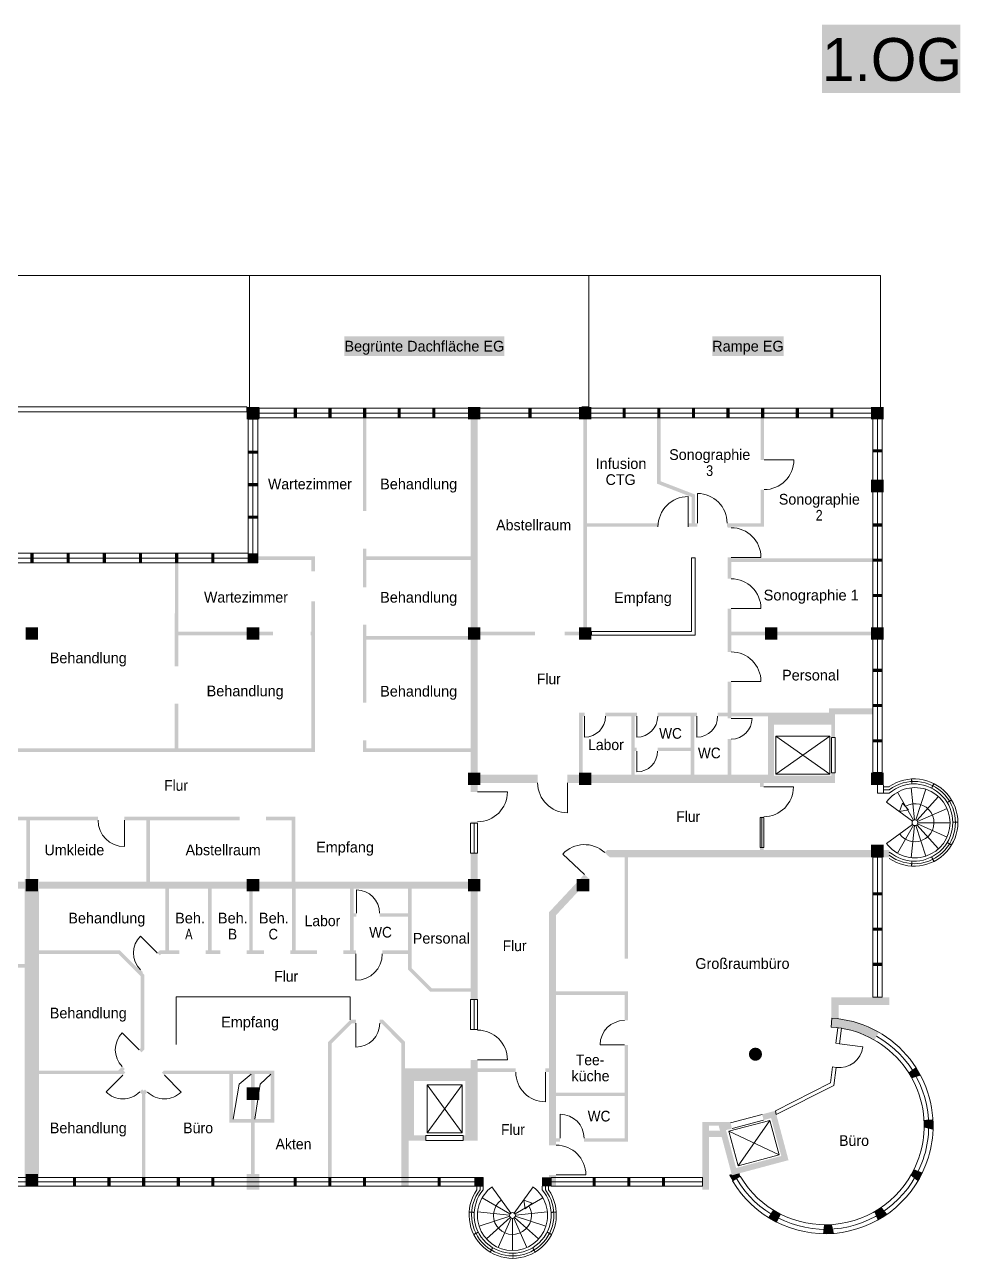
# Model space of a CAD drawing. Header units: inches. Extents: x -2026 to 65593, y -33133 to 8344.
# Drawn here: x 34112 to 65593, y -33133 to 8344 of the extents above; entities that cross this region are included whole.
import ezdxf

# ---------------------------------------------------------------- set-up
doc = ezdxf.new("R2010")
doc.units = ezdxf.units.IN
doc.header["$LTSCALE"] = 180
doc.header["$MEASUREMENT"] = 0
doc.header["$PDMODE"] = 34
doc.header["$PDSIZE"] = 5
doc.linetypes.add('Standardmuster', pattern=[0])
doc.linetypes.add('Volllinie', pattern=[0])
doc.layers.add('Grundebene', color=7, linetype='Continuous')
doc.styles.add('ARIAL', font='arial.ttf', dxfattribs={"height": 0.2})

# ---------------------------------------------------------------- blocks, each defined once
blk = doc.blocks.new('door-30B')
at = {"layer": 'Grundebene', "color": 18, "linetype": 'Standardmuster', "lineweight": 13, "true_color": 0x000000}
blk.add_line((49353, -26460), (50353, -26460), dxfattribs=at)
blk.add_arc((49353, -26460), 1000, 0, 90, dxfattribs=at)
blk = doc.blocks.new('win-313')
at = {"layer": 'Grundebene', "color": 18, "linetype": 'Standardmuster', "lineweight": 13, "true_color": 0x000000}
for p, q in [((49353, -24435), (49113, -24435)), ((49113, -25445), (49113, -24435)), ((49233, -25445), (49233, -24435)), ((49353, -25445), (49353, -24435)), ((49113, -25445), (49353, -25445))]:
    blk.add_line(p, q, dxfattribs=at)
blk = doc.blocks.new('door-31E')
at = {"layer": 'Grundebene', "color": 18, "linetype": 'Standardmuster', "lineweight": 13, "true_color": 0x000000}
blk.add_line((51634, -26871), (51634, -27871), dxfattribs=at)
blk.add_arc((51634, -26871), 1000, 180, 270, dxfattribs=at)
blk = doc.blocks.new('door-326')
at = {"layer": 'Grundebene', "color": 18, "linetype": 'Standardmuster', "lineweight": 13, "true_color": 0x000000}
blk.add_line((51993, -30329), (52993, -30329), dxfattribs=at)
blk.add_arc((51993, -30329), 1000, 0, 90, dxfattribs=at)
blk = doc.blocks.new('door-32E')
at = {"layer": 'Grundebene', "color": 18, "linetype": 'Standardmuster', "lineweight": 13, "true_color": 0x000000}
blk.add_line((52129, -29096), (52129, -28291), dxfattribs=at)
blk.add_arc((52129, -29096), 805, 0, 90, dxfattribs=at)
blk = doc.blocks.new('door-336')
at = {"layer": 'Grundebene', "color": 18, "linetype": 'Standardmuster', "lineweight": 13, "true_color": 0x000000}
blk.add_line((54295, -25957), (53475, -25957), dxfattribs=at)
blk.add_arc((54295, -25957), 821, 90, 180, dxfattribs=at)
blk = doc.blocks.new('door-34E')
at = {"layer": 'Grundebene', "color": 18, "linetype": 'Standardmuster', "lineweight": 13, "true_color": 0x000000}
blk.add_line((45259, -22900), (45259, -23785), dxfattribs=at)
blk.add_arc((45259, -22900), 885, 270, 0, dxfattribs=at)
blk = doc.blocks.new('door-356')
at = {"layer": 'Grundebene', "color": 18, "linetype": 'Standardmuster', "lineweight": 13, "true_color": 0x000000}
blk.add_line((45272, -21529), (45272, -20747), dxfattribs=at)
blk.add_arc((45272, -21529), 782, 0, 90, dxfattribs=at)
blk = doc.blocks.new('door-374')
at = {"layer": 'Grundebene', "color": 18, "linetype": 'Standardmuster', "lineweight": 13, "true_color": 0x000000}
blk.add_line((52372, -17150), (52372, -18150), dxfattribs=at)
blk.add_arc((52372, -17150), 1000, 180, 270, dxfattribs=at)
blk = doc.blocks.new('door-38B')
at = {"layer": 'Grundebene', "color": 18, "linetype": 'Standardmuster', "lineweight": 13, "true_color": 0x000000}
blk.add_line((52952, -14909), (52952, -15609), dxfattribs=at)
blk.add_arc((52952, -14909), 700, 270, 0, dxfattribs=at)
blk = doc.blocks.new('door-393')
at = {"layer": 'Grundebene', "color": 18, "linetype": 'Standardmuster', "lineweight": 13, "true_color": 0x000000}
blk.add_line((54712, -14909), (54712, -15609), dxfattribs=at)
blk.add_arc((54712, -14909), 700, 270, 0, dxfattribs=at)
blk = doc.blocks.new('door-39B')
at = {"layer": 'Grundebene', "color": 18, "linetype": 'Standardmuster', "lineweight": 13, "true_color": 0x000000}
blk.add_line((54708, -16080), (54708, -16780), dxfattribs=at)
blk.add_arc((54708, -16080), 700, 270, 0, dxfattribs=at)
blk = doc.blocks.new('door-3A3')
at = {"layer": 'Grundebene', "color": 18, "linetype": 'Standardmuster', "lineweight": 13, "true_color": 0x000000}
blk.add_line((56728, -14909), (56728, -15609), dxfattribs=at)
blk.add_arc((56728, -14909), 700, 270, 0, dxfattribs=at)
blk = doc.blocks.new('door-3AB')
at = {"layer": 'Grundebene', "color": 18, "linetype": 'Standardmuster', "lineweight": 13, "true_color": 0x000000}
blk.add_line((57885, -14978), (58585, -14978), dxfattribs=at)
blk.add_arc((57885, -14978), 700, 270, 0, dxfattribs=at)
blk = doc.blocks.new('door-3B3')
at = {"layer": 'Grundebene', "color": 18, "linetype": 'Standardmuster', "lineweight": 13, "true_color": 0x000000}
blk.add_line((52945, -20224), (52214, -19541), dxfattribs=at)
blk.add_arc((52945, -20224), 1000, 46.9543, 136.9543, dxfattribs=at)
blk = doc.blocks.new('door-3C4')
at = {"layer": 'Grundebene', "color": 18, "linetype": 'Standardmuster', "lineweight": 13, "true_color": 0x000000}
blk.add_line((57885, -11287), (58885, -11287), dxfattribs=at)
blk.add_arc((57885, -11287), 1000, 0, 90, dxfattribs=at)
blk = doc.blocks.new('door-3CC')
at = {"layer": 'Grundebene', "color": 18, "linetype": 'Standardmuster', "lineweight": 13, "true_color": 0x000000}
blk.add_line((57885, -13744), (58885, -13744), dxfattribs=at)
blk.add_arc((57885, -13744), 1000, 0, 90, dxfattribs=at)
blk = doc.blocks.new('door-3D8')
at = {"layer": 'Grundebene', "color": 18, "linetype": 'Standardmuster', "lineweight": 13, "true_color": 0x000000}
blk.add_line((58976, -17286), (59976, -17286), dxfattribs=at)
blk.add_arc((58976, -17286), 1000, 270, 0, dxfattribs=at)
blk = doc.blocks.new('win-3E0')
at = {"layer": 'Grundebene', "color": 18, "linetype": 'Standardmuster', "lineweight": 13, "true_color": 0x000000}
for p, q in [((58856, -18315), (58976, -18315)), ((58856, -18315), (58856, -19325)), ((58916, -18315), (58916, -19325)), ((58976, -18315), (58976, -19325)), ((58976, -19325), (58856, -19325))]:
    blk.add_line(p, q, dxfattribs=at)
blk = doc.blocks.new('door-402')
at = {"layer": 'Grundebene', "color": 18, "linetype": 'Standardmuster', "lineweight": 13, "true_color": 0x000000}
blk.add_line((37466, -18407), (37466, -19292), dxfattribs=at)
blk.add_arc((37466, -18407), 885, 180, 270, dxfattribs=at)
blk = doc.blocks.new('door-432')
at = {"layer": 'Grundebene', "color": 18, "linetype": 'Standardmuster', "lineweight": 13, "true_color": 0x000000}
blk.add_line((49353, -17454), (50353, -17454), dxfattribs=at)
blk.add_arc((49353, -17454), 1000, 270, 0, dxfattribs=at)
blk = doc.blocks.new('win-43A')
at = {"layer": 'Grundebene', "color": 18, "linetype": 'Standardmuster', "lineweight": 13, "true_color": 0x000000}
for p, q in [((49113, -18502), (49353, -18502)), ((49113, -18502), (49113, -19512)), ((49233, -18502), (49233, -19512)), ((49353, -18502), (49353, -19512)), ((49353, -19512), (49113, -19512))]:
    blk.add_line(p, q, dxfattribs=at)
blk = doc.blocks.new('door-5B0')
at = {"layer": 'Grundebene', "color": 18, "linetype": 'Standardmuster', "lineweight": 13, "true_color": 0x000000}
blk.add_line((38812, -26976), (39378, -27542), dxfattribs=at)
blk.add_arc((38812, -26976), 800, 224.9998, 314.9998, dxfattribs=at)
blk = doc.blocks.new('door-5B8')
at = {"layer": 'Grundebene', "color": 18, "linetype": 'Standardmuster', "lineweight": 13, "true_color": 0x000000}
blk.add_line((37416, -26972), (36851, -27538), dxfattribs=at)
blk.add_arc((37416, -26972), 800, 225.0002, 315.0002, dxfattribs=at)
blk = doc.blocks.new('door-5C0')
at = {"layer": 'Grundebene', "color": 18, "linetype": 'Standardmuster', "lineweight": 13, "true_color": 0x000000}
blk.add_line((37961, -26120), (37395, -25555), dxfattribs=at)
blk.add_arc((37961, -26120), 800, 135, 225, dxfattribs=at)
blk = doc.blocks.new('door-5C8')
at = {"layer": 'Grundebene', "color": 18, "linetype": 'Standardmuster', "lineweight": 13, "true_color": 0x000000}
blk.add_line((38575, -22865), (38009, -22299), dxfattribs=at)
blk.add_arc((38575, -22865), 800, 135, 225, dxfattribs=at)
blk = doc.blocks.new('door-5D0')
at = {"layer": 'Grundebene', "color": 18, "linetype": 'Standardmuster', "lineweight": 13, "true_color": 0x000000}
blk.add_line((45259, -25232), (45259, -26032), dxfattribs=at)
blk.add_arc((45259, -25232), 800, 270, 0, dxfattribs=at)
blk = doc.blocks.new('door-5E4')
at = {"layer": 'Grundebene', "color": 18, "linetype": 'Standardmuster', "lineweight": 13, "true_color": 0x000000}
blk.add_line((61523, -25920), (62316, -26026), dxfattribs=at)
blk.add_arc((61523, -25920), 800, 262.3317, 352.3317, dxfattribs=at)
blk = doc.blocks.new('door-5FA')
at = {"layer": 'Grundebene', "color": 18, "linetype": 'Standardmuster', "lineweight": 13, "true_color": 0x000000}
blk.add_line((56434, -8538), (56434, -7524), dxfattribs=at)
blk.add_arc((56434, -8538), 1014, 90, 180, dxfattribs=at)
blk = doc.blocks.new('door-608')
at = {"layer": 'Grundebene', "color": 18, "linetype": 'Standardmuster', "lineweight": 13, "true_color": 0x000000}
blk.add_line((57885, -9569), (58885, -9569), dxfattribs=at)
blk.add_arc((57885, -9569), 1000, 0, 90, dxfattribs=at)
blk = doc.blocks.new('door-610')
at = {"layer": 'Grundebene', "color": 18, "linetype": 'Standardmuster', "lineweight": 13, "true_color": 0x000000}
blk.add_line((56745, -8418), (56745, -7418), dxfattribs=at)
blk.add_arc((56745, -8418), 1000, 0, 90, dxfattribs=at)
blk = doc.blocks.new('door-61D')
at = {"layer": 'Grundebene', "color": 18, "linetype": 'Standardmuster', "lineweight": 13, "true_color": 0x000000}
blk.add_line((58991, -6288), (59991, -6288), dxfattribs=at)
blk.add_arc((58991, -6288), 1000, 270, 0, dxfattribs=at)

msp = doc.modelspace()

# ---------------------------------------------------------------- hatches: boundary and pattern name
at = {"layer": 'Grundebene', "true_color": 0x000000, "transparency": 33554687}
for points in [[(41583, -4506), (42002, -4506), (42002, -4925), (41583, -4925)], [(43168, -4880), (43168, -4552), (43272, -4552), (43272, -4880)], [(44333, -4880), (44334, -4552), (44437, -4552), (44437, -4880)], [(45499, -4880), (45499, -4552), (45603, -4552), (45603, -4880)], [(46664, -4880), (46665, -4552), (46768, -4552), (46768, -4880)], [(47830, -4880), (47830, -4552), (47934, -4552), (47934, -4880)], [(49023, -4925), (49442, -4925), (49442, -4506), (49023, -4506)], [(51061, -4880), (51061, -4552), (51165, -4552), (51165, -4880)], [(52764, -4925), (53183, -4925), (53183, -4506), (52764, -4506)], [(54228, -4880), (54228, -4552), (54332, -4552), (54331, -4880)], [(55393, -4880), (55393, -4552), (55497, -4552), (55497, -4880)], [(56559, -4880), (56559, -4552), (56663, -4552), (56662, -4880)], [(57724, -4880), (57724, -4552), (57828, -4552), (57828, -4880)], [(58890, -4880), (58890, -4552), (58994, -4552), (58993, -4880)], [(60055, -4880), (60055, -4552), (60159, -4552), (60159, -4880)], [(61221, -4880), (61221, -4552), (61325, -4552), (61324, -4880)], [(62592, -4925), (63011, -4925), (63011, -4506), (62592, -4506)], [(52914, -11915), (52914, -4925), (53034, -4925), (53034, -11915)], [(55505, -4880), (55505, -7046), (55385, -7046), (55385, -4880)], [(41628, -5977), (41957, -5977), (41957, -6081), (41628, -6081)], [(62645, -5933), (62958, -5933), (62958, -6037), (62645, -6037)], [(62592, -7377), (63011, -7377), (63011, -6958), (62592, -6958)], [(41628, -7070), (41957, -7070), (41957, -7174), (41628, -7174)], [(41628, -8163), (41957, -8163), (41957, -8267), (41628, -8267)], [(62645, -8426), (62958, -8426), (62958, -8530), (62645, -8530)], [(34306, -9755), (34306, -9426), (34414, -9426), (34414, -9755)], [(35522, -9755), (35523, -9426), (35631, -9426), (35631, -9755)], [(36739, -9755), (36739, -9426), (36847, -9426), (36847, -9755)], [(37955, -9755), (37955, -9426), (38064, -9426), (38064, -9755)], [(39172, -9755), (39172, -9426), (39280, -9426), (39280, -9755)], [(40388, -9755), (40388, -9426), (40497, -9426), (40496, -9755)], [(41628, -9426), (41957, -9426), (41957, -9755), (41628, -9755)], [(45611, -9531), (49113, -9531), (49113, -9651), (45611, -9651)], [(57885, -9604), (62645, -9604), (62645, -9724), (57885, -9724)], [(62645, -9612), (62958, -9612), (62958, -9716), (62645, -9716)], [(62645, -10798), (62958, -10798), (62958, -10902), (62645, -10902)], [(34142, -12334), (34561, -12334), (34561, -11915), (34142, -11915)], [(41583, -12334), (42002, -12334), (42002, -11915), (41583, -11915)], [(49023, -12334), (49442, -12334), (49442, -11915), (49023, -11915)], [(52764, -12334), (53183, -12334), (53183, -11915), (52764, -11915)], [(59017, -12334), (59436, -12334), (59436, -11915), (59017, -11915)], [(62592, -12334), (63011, -12334), (63011, -11915), (62592, -11915)], [(45611, -12214), (49113, -12214), (49113, -12334), (45611, -12334)], [(57885, -12064), (62592, -12064), (62592, -12184), (57885, -12184)], [(62645, -13312), (62958, -13312), (62958, -13416), (62645, -13416)], [(62645, -14498), (62958, -14498), (62958, -14602), (62645, -14602)], [(54519, -16875), (54519, -14909), (54639, -14909), (54639, -16875)], [(56518, -16875), (56518, -14909), (56638, -14909), (56638, -16875)], [(59326, -14789), (59326, -16910), (59126, -16910), (59126, -14789)], [(62645, -14838), (62645, -14638), (61178, -14638), (61178, -14789), (59326, -14789), (59326, -14989), (61378, -14989), (61378, -14838)], [(59326, -14989), (61378, -14989), (61378, -15189), (59326, -15189)], [(62645, -15684), (62958, -15684), (62958, -15788), (62645, -15788)], [(45603, -15985), (49113, -15985), (49113, -16105), (45603, -16105)], [(49023, -17220), (49442, -17220), (49442, -16801), (49023, -16801)], [(52764, -17220), (53183, -17220), (53183, -16801), (52764, -16801)], [(59126, -16910), (61378, -16910), (61378, -17150), (59126, -17150)], [(62592, -17220), (63011, -17220), (63011, -16801), (62592, -16801)], [(63944, -17187), (63983, -17185), (63969, -17015), (63933, -17018)], [(64724, -17182), (64645, -17333), (64611, -17316), (64686, -17163)], [(65288, -17707), (65308, -17741), (65161, -17827), (65141, -17794)], [(34168, -20465), (34168, -18407), (34288, -18407), (34288, -20465)], [(38205, -20465), (38205, -18407), (38325, -18407), (38325, -20465)], [(43097, -20465), (43097, -18407), (43217, -18407), (43217, -20465)], [(65338, -18485), (65508, -18486), (65508, -18456), (65338, -18456)], [(62592, -19648), (63011, -19648), (63011, -19229), (62592, -19229)], [(65288, -19255), (65308, -19221), (65161, -19136), (65141, -19169)], [(54295, -23062), (54295, -19648), (54415, -19648), (54415, -23062)], [(63944, -19775), (63983, -19778), (63969, -19947), (63933, -19945)], [(64724, -19780), (64645, -19630), (64611, -19647), (64686, -19799)], [(23207, -20465), (49113, -20465), (49113, -20705), (23207, -20705)], [(34112, -30712), (34352, -30712), (34352, -20376), (34112, -20376)], [(34142, -20795), (34561, -20795), (34561, -20376), (34142, -20376)], [(34352, -30712), (34592, -30712), (34592, -20376), (34352, -20376)], [(38845, -22780), (38845, -20705), (38965, -20705), (38965, -22780)], [(40285, -22780), (40285, -20705), (40405, -20705), (40405, -22780)], [(41583, -20795), (42002, -20795), (42002, -20376), (41583, -20376)], [(41666, -22780), (41666, -20705), (41786, -20705), (41786, -22780)], [(43106, -22780), (43106, -20705), (43226, -20705), (43226, -22780)], [(45058, -22780), (45058, -20705), (45178, -20705), (45178, -22780)], [(47130, -22900), (47130, -20705), (47010, -20705), (47010, -22900)], [(49023, -20795), (49442, -20795), (49442, -20376), (49023, -20376)], [(52688, -20795), (53107, -20795), (53107, -20376), (52688, -20376)], [(62645, -20827), (62958, -20827), (62958, -20930), (62645, -20930)], [(62645, -22012), (62958, -22012), (62958, -22116), (62645, -22116)], [(37432, -22900), (37312, -22780), (34592, -22780), (34592, -22900), (37432, -22900)], [(47130, -22900), (47130, -23377), (47805, -24053), (49113, -24053), (49113, -24173), (47756, -24173), (47010, -23427), (47010, -22900)], [(62645, -23198), (62958, -23198), (62958, -23302), (62645, -23302)], [(63203, -24354), (61251, -24354), (61251, -24620), (63203, -24620)], [(61496, -24354), (61251, -24354), (61251, -25359), (61496, -25359)], [(62703, -25794), (62853, -25534), (62742, -25473), (62629, -25415), (62514, -25362), (62397, -25313), (62279, -25268), (62159, -25227), (62038, -25190), (61916, -25158), (61792, -25130), (61668, -25106), (61543, -25087), (61417, -25072), (61291, -25061), (61270, -25060), (61270, -25060), (61251, -25359), (61251, -25359), (61367, -25368), (61482, -25381), (61597, -25398), (61711, -25420), (61825, -25445), (61937, -25474), (62049, -25507), (62159, -25544), (62267, -25584), (62375, -25629), (62480, -25677), (62584, -25729), (62686, -25784), (62703, -25794)], [(41732, -30293), (41732, -26939), (41852, -26939), (41852, -30293)], [(49235, -26751), (46787, -26751), (46787, -29173), (47211, -29173), (47211, -27174), (48935, -27174), (48935, -29003), (49358, -29003), (49358, -26751), (49235, -26751)], [(63962, -27075), (64255, -26987), (64093, -26710), (63851, -26888)], [(41583, -27808), (42002, -27808), (42002, -27389), (41583, -27389)], [(54295, -27681), (51993, -27681), (51993, -27561), (54295, -27561)], [(57859, -28576), (57464, -28682), (57907, -30342), (59812, -29833), (59369, -28173), (58924, -28292), (58975, -28485), (59227, -28418), (59567, -29692), (58048, -30097), (57708, -28823), (57911, -28770)], [(57852, -28671), (57852, -28552), (56916, -28552), (56916, -30828), (57131, -30828), (57131, -29056), (57563, -29056), (57563, -28838), (57131, -28838), (57131, -28671)], [(64374, -28733), (64672, -28806), (64668, -28464), (64369, -28482)], [(46787, -30712), (47027, -30712), (47027, -29173), (46787, -29173)], [(57928, -30528), (57810, -30328), (57897, -30305), (57907, -30342), (58163, -30273), (58186, -30375)], [(63925, -30349), (64162, -30539), (64316, -30251), (64035, -30142)], [(34142, -30712), (34561, -30712), (34561, -30293), (34142, -30293)], [(35733, -30712), (35733, -30415), (35837, -30415), (35837, -30712)], [(36899, -30712), (36899, -30415), (37003, -30415), (37002, -30712)], [(38064, -30712), (38064, -30415), (38168, -30415), (38168, -30712)], [(39230, -30712), (39230, -30415), (39334, -30415), (39333, -30712)], [(40395, -30712), (40395, -30415), (40499, -30415), (40499, -30712)], [(41583, -30828), (42002, -30828), (42002, -30293), (41583, -30293)], [(43165, -30712), (43165, -30415), (43269, -30415), (43269, -30712)], [(44331, -30712), (44331, -30415), (44435, -30415), (44434, -30712)], [(45496, -30712), (45496, -30415), (45600, -30415), (45600, -30712)], [(48007, -30712), (48007, -30415), (48111, -30415), (48111, -30712)], [(49540, -30415), (49237, -30415), (49237, -30712), (49540, -30712)], [(51523, -30415), (51826, -30415), (51826, -30712), (51523, -30712)], [(53219, -30712), (53220, -30415), (53323, -30415), (53323, -30712)], [(54385, -30712), (54385, -30415), (54489, -30415), (54489, -30712)], [(55550, -30712), (55551, -30415), (55654, -30415), (55654, -30712)], [(59290, -31503), (59131, -31758), (59422, -31921), (59556, -31653)], [(62699, -31567), (62814, -31847), (63132, -31647), (62942, -31414)], [(49238, -31569), (49235, -31608), (49066, -31594), (49068, -31558)], [(51826, -31569), (51828, -31608), (51998, -31594), (51995, -31558)], [(49233, -32349), (49383, -32270), (49366, -32236), (49214, -32311)], [(51831, -32349), (51680, -32270), (51697, -32236), (51850, -32311)], [(61008, -32006), (60973, -32305), (61338, -32294), (61273, -31998)], [(49758, -32913), (49792, -32933), (49877, -32786), (49844, -32766)], [(51306, -32913), (51272, -32933), (51186, -32786), (51219, -32766)], [(50528, -32963), (50527, -33133), (50557, -33133), (50557, -32963)]]:
    msp.add_hatch(color=18, dxfattribs=at).paths.add_polyline_path(points, flags=0)
h = msp.add_hatch(color=18, dxfattribs=at)
h.paths.add_polyline_path([(45611, -4880), (45491, -4880), (45491, -8010), (45611, -8010)], flags=0)
h.paths.add_polyline_path([(45491, -10573), (45611, -10573), (45611, -9270), (45491, -9270)], flags=0)
h.paths.add_polyline_path([(45491, -14455), (45611, -14455), (45611, -11833), (45491, -11833)], flags=0)
h.paths.add_polyline_path([(45611, -16105), (45611, -15715), (45491, -15715), (45491, -16105)], flags=0)
h = msp.add_hatch(color=18, dxfattribs=at)
h.paths.add_polyline_path([(49113, -4925), (49113, -17454), (49353, -17454), (49353, -4925)], flags=0)
h.paths.add_polyline_path([(49113, -18502), (49353, -18502), (49353, -18454), (49113, -18454)], flags=0)
h.paths.add_polyline_path([(49113, -24435), (49353, -24435), (49353, -19512), (49113, -19512)], flags=0)
h.paths.add_polyline_path([(49113, -25460), (49353, -25460), (49353, -25445), (49113, -25445)], flags=0)
h.paths.add_polyline_path([(49113, -26751), (49353, -26751), (49353, -26460), (49113, -26460)], flags=0)
h = msp.add_hatch(color=18, dxfattribs=at)
h.paths.add_polyline_path([(56551, -8538), (56745, -8538), (56745, -8418), (56671, -8418), (56671, -7455), (55505, -7005), (55505, -4880), (55385, -4880), (55385, -7087), (56551, -7538)], flags=0)
h.paths.add_polyline_path([(58991, -8538), (58991, -8418), (57745, -8418), (57745, -8538)], flags=0)
h = msp.add_hatch(color=18, dxfattribs=at)
h.paths.add_polyline_path([(58871, -6288), (58991, -6288), (58991, -4880), (58871, -4880)], flags=0)
h.paths.add_polyline_path([(58871, -7288), (58871, -8418), (58991, -8418), (58991, -7288)], flags=0)
h = msp.add_hatch(color=18, dxfattribs=at)
h.paths.add_polyline_path([(53034, -8538), (55421, -8538), (55421, -8418), (53034, -8418)], flags=0)
h.paths.add_polyline_path([(56551, -8538), (56551, -8418), (56434, -8418), (56434, -8538)], flags=0)
h = msp.add_hatch(color=18, dxfattribs=at)
h.paths.add_polyline_path([(57885, -9569), (57765, -9569), (57765, -9664), (57885, -9664)], flags=0)
h.paths.add_polyline_path([(57885, -8569), (57885, -8538), (57765, -8538), (57765, -8569)], flags=0)
h = msp.add_hatch(color=18, dxfattribs=at)
h.paths.add_polyline_path([(43875, -9531), (41957, -9531), (41957, -9651), (43755, -9651), (43755, -10031), (43875, -10031)], flags=0)
h.paths.add_polyline_path([(43875, -16105), (43875, -11041), (43755, -11041), (43755, -16105)], flags=0)
h = msp.add_hatch(color=18, dxfattribs=at)
h.paths.add_polyline_path([(39161, -14487), (39160, -15985), (39280, -15985), (39281, -14487)], flags=0)
h.paths.add_polyline_path([(39166, -9755), (39163, -13227), (39283, -13227), (39286, -9755)], flags=0)
h = msp.add_hatch(color=18, dxfattribs=at)
h.paths.add_polyline_path([(57765, -9664), (57765, -10287), (57885, -10287), (57885, -9664)], flags=0)
h.paths.add_polyline_path([(57765, -12744), (57885, -12744), (57885, -11287), (57765, -11287)], flags=0)
h.paths.add_polyline_path([(57885, -13744), (57765, -13744), (57765, -14909), (57885, -14909)], flags=0)
h = msp.add_hatch(color=18, dxfattribs=at)
h.paths.add_polyline_path([(39283, -12184), (42472, -12184), (42472, -12064), (39284, -12064)], flags=0)
h.paths.add_polyline_path([(43755, -12184), (43755, -12064), (43732, -12064), (43732, -12184)], flags=0)
h = msp.add_hatch(color=18, dxfattribs=at)
h.paths.add_polyline_path([(52284, -12184), (52914, -12184), (52914, -12064), (52284, -12064)], flags=0)
h.paths.add_polyline_path([(51284, -12184), (51284, -12064), (49353, -12064), (49353, -12184)], flags=0)
h = msp.add_hatch(color=18, dxfattribs=at)
h.paths.add_polyline_path([(52884, -14909), (52952, -14909), (52952, -14789), (52764, -14789), (52764, -16801), (52884, -16801)], flags=0)
h.paths.add_polyline_path([(54712, -14909), (54712, -14789), (53652, -14789), (53652, -14909)], flags=0)
h.paths.add_polyline_path([(56728, -14909), (56728, -14789), (55412, -14789), (55412, -14909)], flags=0)
h.paths.add_polyline_path([(57428, -14789), (57428, -14909), (59126, -14909), (59126, -14789)], flags=0)
h = msp.add_hatch(color=18, dxfattribs=at)
h.paths.add_polyline_path([(57885, -15678), (57765, -15678), (57765, -16875), (57885, -16875)], flags=0)
h.paths.add_polyline_path([(57885, -14978), (57885, -14909), (57765, -14909), (57765, -14978)], flags=0)
h = msp.add_hatch(color=18, dxfattribs=at)
h.paths.add_polyline_path([(61258, -15627), (61378, -15627), (61378, -15189), (61258, -15189)], flags=0)
h.paths.add_polyline_path([(61258, -16808), (61258, -16968), (61378, -16968), (61378, -16808)], flags=0)
h = msp.add_hatch(color=18, dxfattribs=at)
h.paths.add_polyline_path([(43815, -15985), (29069, -15985), (29069, -16105), (43815, -16105)], flags=0)
h.paths.add_polyline_path([(27031, -15985), (27031, -16105), (28069, -16105), (28069, -15985)], flags=0)
h = msp.add_hatch(color=18, dxfattribs=at)
h.paths.add_polyline_path([(56518, -15960), (55408, -15960), (55408, -16080), (56518, -16080)], flags=0)
h.paths.add_polyline_path([(54639, -15960), (54639, -16080), (54708, -16080), (54708, -15960)], flags=0)
h = msp.add_hatch(color=18, dxfattribs=at)
h.paths.add_polyline_path([(52372, -16875), (52372, -17150), (59126, -17150), (59126, -16875)], flags=0)
h.paths.add_polyline_path([(51372, -16875), (49442, -16875), (49442, -17150), (51372, -17150)], flags=0)
h = msp.add_hatch(color=18, dxfattribs=at)
h.paths.add_polyline_path([(58856, -17150), (58856, -17286), (58976, -17286), (58976, -17150)], flags=0)
h.paths.add_polyline_path([(58856, -18315), (58976, -18315), (58976, -18286), (58856, -18286)], flags=0)
h.paths.add_polyline_path([(58976, -19325), (58856, -19325), (58856, -19408), (58976, -19408)], flags=0)
h = msp.add_hatch(color=18, dxfattribs=at)
h.paths.add_polyline_path([(38325, -18287), (37466, -18287), (37466, -18407), (38325, -18407)], flags=0)
h.paths.add_polyline_path([(36581, -18287), (33501, -18287), (33501, -18407), (36581, -18407)], flags=0)
h.paths.add_polyline_path([(32801, -18287), (31071, -18287), (31071, -18407), (32801, -18407)], flags=0)
h.paths.add_polyline_path([(30371, -18287), (29150, -18287), (29150, -18407), (30371, -18407)], flags=0)
h.paths.add_polyline_path([(28450, -18287), (27952, -18287), (27952, -18407), (28450, -18407)], flags=0)
h.paths.add_polyline_path([(27031, -18287), (27031, -18407), (27252, -18407), (27252, -18287)], flags=0)
h = msp.add_hatch(color=18, dxfattribs=at)
h.paths.add_polyline_path([(43217, -18407), (43217, -18287), (42228, -18287), (42228, -18407)], flags=0)
h.paths.add_polyline_path([(38325, -18407), (41343, -18407), (41343, -18287), (38325, -18287)], flags=0)
h = msp.add_hatch(color=18, dxfattribs=at)
h.paths.add_polyline_path([(51993, -30712), (51993, -30329), (51753, -30329), (51753, -30712)], flags=0)
h.paths.add_polyline_path([(51753, -29329), (51993, -29329), (51993, -21594), (53120, -20387), (52945, -20224), (51753, -21500)], flags=0)
h.paths.add_polyline_path([(53803, -19657), (53811, -19648), (63203, -19648), (63203, -19408), (53707, -19408), (53628, -19493)], flags=0)
h = msp.add_hatch(color=18, dxfattribs=at)
h.paths.add_polyline_path([(47010, -21529), (46054, -21529), (46054, -21649), (47010, -21649)], flags=0)
h.paths.add_polyline_path([(45178, -21529), (45178, -21649), (45272, -21649), (45272, -21529)], flags=0)
h = msp.add_hatch(color=18, dxfattribs=at)
h.paths.add_polyline_path([(38660, -22950), (38744, -22865), (38660, -22780), (38575, -22865)], flags=0)
h.paths.add_polyline_path([(38094, -23516), (38009, -23431), (37985, -23455), (38070, -23540)], flags=0)
h = msp.add_hatch(color=18, dxfattribs=at)
h.paths.add_polyline_path([(46144, -22780), (46144, -22900), (47010, -22900), (47010, -22780)], flags=0)
h.paths.add_polyline_path([(44835, -22780), (44835, -22900), (45259, -22900), (45259, -22780)], flags=0)
h.paths.add_polyline_path([(43049, -22780), (43049, -22900), (43950, -22900), (43950, -22780)], flags=0)
h.paths.add_polyline_path([(41582, -22780), (41582, -22900), (42164, -22900), (42164, -22780)], flags=0)
h.paths.add_polyline_path([(40203, -22780), (40203, -22900), (40697, -22900), (40697, -22780)], flags=0)
h.paths.add_polyline_path([(38540, -22900), (39318, -22900), (39318, -22780), (38660, -22780)], flags=0)
h = msp.add_hatch(color=18, dxfattribs=at)
h.paths.add_polyline_path([(38046, -26205), (38134, -26118), (38134, -23602), (37432, -22900), (37263, -22900), (38014, -23651), (38014, -26068), (37961, -26120)], flags=0)
h.paths.add_polyline_path([(37480, -26771), (37395, -26686), (37263, -26819), (37432, -26819)], flags=0)
h = msp.add_hatch(color=18, dxfattribs=at)
h.paths.add_polyline_path([(34112, -23240), (33024, -23240), (33024, -23360), (34112, -23360)], flags=0)
h.paths.add_polyline_path([(31640, -23240), (31640, -23360), (32139, -23360), (32139, -23240)], flags=0)
h = msp.add_hatch(color=18, dxfattribs=at)
h.paths.add_polyline_path([(54295, -24275), (54295, -25137), (54415, -25137), (54415, -24155), (51993, -24155), (51993, -24275)], flags=0)
h.paths.add_polyline_path([(54295, -29096), (52934, -29096), (52934, -29216), (54415, -29216), (54415, -25957), (54295, -25957)], flags=0)
h.paths.add_polyline_path([(51993, -29096), (51993, -29216), (52129, -29216), (52129, -29096)], flags=0)
h = msp.add_hatch(color=18, dxfattribs=at)
h.paths.add_polyline_path([(46059, -25232), (46112, -25232), (46787, -25907), (46787, -27291), (46907, -27291), (46907, -25858), (46162, -25112), (46059, -25112)], flags=0)
h.paths.add_polyline_path([(45259, -25232), (45259, -25112), (45068, -25112), (44323, -25858), (44323, -30415), (44443, -30415), (44443, -25907), (45118, -25232)], flags=0)
h = msp.add_hatch(color=18, dxfattribs=at)
edge = h.paths.add_edge_path(flags=0)
edge.add_arc((58699, -26271), 222, 0, 360)
h = msp.add_hatch(color=18, dxfattribs=at)
h.paths.add_polyline_path([(38116, -30415), (38176, -30415), (38176, -27612), (38246, -27542), (38161, -27457), (38116, -27502), (38067, -27453), (37982, -27538), (38056, -27612), (38056, -30415)], flags=0)
h.paths.add_polyline_path([(38849, -26939), (41640, -26939), (41640, -26819), (38800, -26819), (38727, -26891), (38812, -26976)], flags=0)
h.paths.add_polyline_path([(37501, -26888), (37432, -26819), (34592, -26819), (34592, -26939), (37383, -26939), (37416, -26972)], flags=0)
h = msp.add_hatch(color=18, dxfattribs=at)
h.paths.add_polyline_path([(41003, -26819), (42513, -26819), (42513, -28572), (41003, -28572)], flags=0)
h.paths.add_polyline_path([(41123, -26939), (41123, -28452), (42393, -28452), (42393, -26939)], flags=0)
h = msp.add_hatch(color=18, dxfattribs=at)
h.paths.add_polyline_path([(50634, -26871), (50634, -26751), (49353, -26751), (49353, -26871)], flags=0)
h.paths.add_polyline_path([(51634, -26871), (51748, -26871), (51748, -26751), (51634, -26751)], flags=0)
h = msp.add_hatch(color=18, dxfattribs=at)
h.paths.add_polyline_path([(46787, -29173), (47613, -29173), (47613, -29003), (46787, -29003)], flags=0)
h.paths.add_polyline_path([(49358, -29173), (49358, -29003), (48867, -29003), (48867, -29173)], flags=0)

# ---------------------------------------------------------------- linework, layer by layer
at = {"layer": 'Grundebene', "color": 18, "linetype": 'Volllinie', "lineweight": 13, "true_color": 0x000000}
for p, q in [((62903, -85), (-2026, -85)), ((41672, -4506), (41672, -85)), ((53094, -4506), (53094, -85)), ((62903, -4506), (62903, -85)), ((19471, -4506), (41583, -4506)), ((41583, -4506), (41583, -4676)), ((42002, -4552), (62958, -4552)), ((42002, -4880), (42002, -4552)), ((53094, -4506), (52854, -4506)), ((62958, -4552), (62958, -4880)), ((41583, -4676), (19541, -4676)), ((41628, -9755), (41628, -4925)), ((41628, -4925), (41957, -4925)), ((41792, -4925), (41792, -9755)), ((41957, -4925), (41957, -9755)), ((62958, -4716), (42002, -4716)), ((62958, -4880), (42002, -4880)), ((62645, -4806), (62958, -4806)), ((62645, -16801), (62645, -4806)), ((62801, -4806), (62801, -16801)), ((62958, -4806), (62958, -16801)), ((28110, -9426), (41628, -9426)), ((41628, -9591), (28110, -9591)), ((41628, -9755), (28110, -9755)), ((41957, -9755), (41628, -9755)), ((59380, -15575), (61200, -15575)), ((59380, -16860), (59380, -15575)), ((59380, -16860), (61200, -15575)), ((59380, -15575), (61200, -16860)), ((61200, -15575), (61200, -16860)), ((61258, -15627), (61378, -15627)), ((61258, -16808), (61258, -15627)), ((61378, -15627), (61378, -16808)), ((61200, -16860), (59380, -16860)), ((61378, -16808), (61258, -16808)), ((62958, -16801), (62645, -16801)), ((62801, -17220), (62801, -17490)), ((63011, -17220), (63011, -17490)), ((63203, -17276), (63011, -17276)), ((63203, -17383), (63011, -17383)), ((64056, -18390), (63943, -17313)), ((64096, -18395), (64431, -17365)), ((63203, -17490), (62801, -17490)), ((63986, -18430), (63110, -17793)), ((64017, -18403), (63476, -17465)), ((64132, -18415), (64857, -17611)), ((64156, -18448), (65145, -18008)), ((63986, -18546), (63110, -19182)), ((64017, -18573), (63475, -19511)), ((64055, -18586), (63942, -19663)), ((64096, -18582), (64430, -19612)), ((64132, -18561), (64856, -19366)), ((64156, -18528), (65145, -18969)), ((64164, -18488), (65247, -18489)), ((62645, -19648), (62958, -19648)), ((62645, -24354), (62645, -19648)), ((62801, -19648), (62801, -24354)), ((62958, -19648), (62958, -24354)), ((39210, -25946), (39210, -24337)), ((45068, -24337), (39210, -24337)), ((45068, -24337), (45068, -25112)), ((62958, -24354), (62645, -24354)), ((61251, -25359), (61270, -25060)), ((48831, -27300), (47649, -27300)), ((47649, -27300), (47649, -28910)), ((48831, -28910), (47649, -27300)), ((48831, -27300), (47649, -28910)), ((48831, -28910), (48831, -27300)), ((57805, -28862), (59184, -28494)), ((57859, -28576), (58924, -28292)), ((57911, -28770), (58975, -28485)), ((58114, -30018), (59184, -28494)), ((59493, -29650), (59184, -28494)), ((47613, -29173), (47613, -29003)), ((47613, -29003), (48867, -29003)), ((47649, -28910), (48831, -28910)), ((48867, -29003), (48867, -29173)), ((58114, -30018), (57805, -28862)), ((57805, -28862), (59493, -29650)), ((48867, -29173), (47613, -29173)), ((58114, -30018), (59493, -29650)), ((49540, -30415), (19681, -30415)), ((49540, -30563), (19681, -30563)), ((49540, -30712), (49540, -30415)), ((51826, -30712), (51826, -30415)), ((51826, -30415), (56916, -30415)), ((51826, -30563), (56916, -30563)), ((56916, -30415), (56916, -30712)), ((57928, -30528), (58186, -30375)), ((19681, -30712), (49540, -30712)), ((49326, -30828), (49326, -30712)), ((49433, -30828), (49433, -30712)), ((50440, -31642), (49502, -31100)), ((49540, -30828), (49540, -30712)), ((50467, -31611), (49831, -30735)), ((50583, -31611), (51220, -30735)), ((50610, -31642), (51548, -31101)), ((51523, -30828), (51523, -30712)), ((51630, -30828), (51630, -30712)), ((51737, -30828), (51737, -30712)), ((56916, -30712), (51826, -30712)), ((50427, -31680), (49350, -31567)), ((50431, -31721), (49401, -32055)), ((50452, -31757), (49647, -32481)), ((50485, -31781), (50044, -32770)), ((50525, -31789), (50524, -32872)), ((50565, -31781), (51005, -32770)), ((50598, -31757), (51402, -32482)), ((50618, -31721), (51648, -32056)), ((50623, -31681), (51700, -31568))]:
    msp.add_line(p, q, dxfattribs=at)
at = {"layer": 'Grundebene', "color": 18, "linetype": 'Standardmuster', "lineweight": 13, "true_color": 0x000000}
for p, q in [((63548, -18112), (63651, -17827)), ((63651, -17827), (63847, -18059)), ((63847, -18059), (63548, -18112)), ((50955, -31472), (50901, -31173)), ((50901, -31173), (51186, -31276)), ((51186, -31276), (50955, -31472))]:
    msp.add_line(p, q, dxfattribs=at)
at = {"layer": 'Grundebene', "color": 18, "linetype": 'Volllinie', "lineweight": 9, "true_color": 0x000000}
for p, q in [((41330, -27275), (41732, -26939)), ((42036, -27275), (42393, -26939)), ((41123, -28452), (41330, -27275)), ((41852, -28452), (42036, -27275))]:
    msp.add_line(p, q, dxfattribs=at)
at = {"layer": 'Grundebene', "color": 18, "linetype": 'Volllinie', "lineweight": 13, "true_color": 0x000000}
for points in [[(53183, -12064), (56550, -12064), (56550, -9586), (56670, -9586), (56670, -12184), (53183, -12184), (53183, -12064)], [(61523, -25920), (61593, -25398), (61475, -25380), (61404, -25904), (61523, -25920)], [(61416, -26713), (61297, -26697), (61224, -27238), (59369, -28173), (59400, -28292), (61335, -27317), (61416, -26713)]]:
    msp.add_lwpolyline(points, dxfattribs=at)
for centre in [(64066, -18488), (50525, -31691)]:
    msp.add_circle(centre, 98.4, dxfattribs=at)
for centre, radius, start, end in [((64066, -18488), 1181, 215.9731, 143.9731), ((64041, -18481), 1468, 235.2106, 124.7894), ((64045, -18481), 1384, 232.5343, 127.4657), ((64041, -18481), 1298, 229.811, 130.189), ((64066, -18488), 640, 215.9731, 119.9731), ((61048, -28679), 3627, 355.5789, 86.4972), ((61048, -28679), 3327, 355.5789, 86.4972), ((61050, -28682), 3477, 355.614, 60.209), ((61098, -28690), 3276, 338.9123, 355.7072), ((61217, -28719), 3309, 338.6375, 356.039), ((61064, -28683), 3610, 339.0027, 355.6168), ((61048, -28679), 3627, 210.6515, 339.0407), ((61050, -28682), 3477, 210.5989, 339.0625), ((61048, -28679), 3327, 210.6515, 339.0407), ((50532, -31666), 1468, 145.2106, 34.7894), ((50532, -31670), 1384, 142.5343, 37.4657), ((50532, -31666), 1298, 139.811, 40.189), ((50525, -31691), 1181, 125.9731, 53.9731), ((50525, -31691), 640, 125.9731, 29.9731)]:
    msp.add_arc(centre, radius, start, end, dxfattribs=at)
at = {"layer": 'Grundebene', "color": 18, "linetype": 'Standardmuster', "lineweight": 13, "true_color": 0x000000}
for p in [(63548, -18864), (50149, -31173)]:
    msp.add_point(p, dxfattribs=at)
at = {"layer": 'Grundebene', "color": 7, "true_color": 0xffffff}
for points in [[(60935, 8344), (65593, 8344), (60935, 6051), (65593, 6051)], [(44872, -2133), (50249, -2133), (44872, -2799), (50249, -2799)], [(57244, -2133), (59648, -2133), (57244, -2799), (59648, -2799)]]:
    msp.add_solid(points, dxfattribs=at)

# ---------------------------------------------------------------- block references
at = {"layer": 'Grundebene'}
for name in ['door-61D', 'door-610', 'door-5FA', 'door-608', 'door-3C4', 'door-3CC', 'door-38B', 'door-393', 'door-3A3', 'door-3AB', 'door-39B', 'door-374', 'door-3D8', 'door-432', 'door-402', 'win-43A', 'win-3E0', 'door-3B3', 'door-356', 'door-5C8', 'door-34E', 'win-313', 'door-5D0', 'door-336', 'door-5C0', 'door-30B', 'door-5E4', 'door-31E', 'door-5B8', 'door-5B0', 'door-32E', 'door-326']:
    msp.add_blockref(name, (0, 0), dxfattribs=at)

# ---------------------------------------------------------------- texts
at = {"layer": 'Grundebene', "color": 18, "lineweight": 18, "true_color": 0x000000, "style": 'ARIAL'}
for s, height, width, p in [('1.OG', 1440, 0.980755, (60935, 6454)), ('Begrünte Dachfläche EG', 360, 0.966627, (44872, -2645)), ('Rampe EG', 360, 0.966624, (57244, -2645)), ('Infusion', 360, 0.971751, (53320, -6592)), ('Sonographie', 360, 0.95638, (55798, -6290)), ('3', 360, 0.846366, (57040, -6830)), ('Wartezimmer', 360, 0.94394, (42299, -7279)), ('Behandlung', 360, 0.964858, (46074, -7279)), ('CTG', 360, 0.949639, (53658, -7132)), ('Sonographie', 360, 0.95638, (59485, -7791)), ('Abstellraum', 360, 0.95148, (49974, -8659)), ('2', 360, 0.837403, (60726, -8331)), ('Wartezimmer', 360, 0.94394, (40147, -11084)), ('Behandlung', 360, 0.964858, (46074, -11089)), ('Empfang', 360, 0.9664, (53940, -11099)), ('Sonographie 1', 360, 0.979349, (58974, -11015)), ('Behandlung', 360, 0.964858, (34957, -13126)), ('Flur', 360, 0.923476, (51348, -13831)), ('Personal', 360, 0.967879, (59594, -13705)), ('Behandlung', 360, 0.964858, (40235, -14237)), ('Behandlung', 360, 0.964858, (46074, -14246)), ('WC', 360, 0.911002, (55460, -15664)), ('Labor', 360, 0.934189, (53068, -16046)), ('WC', 360, 0.911002, (56765, -16323)), ('Flur', 360, 0.923476, (38806, -17413)), ('Flur', 360, 0.923476, (56038, -18461)), ('Umkleide', 360, 0.960982, (34776, -19582)), ('Abstellraum', 360, 0.95148, (39527, -19582)), ('Empfang', 360, 0.9664, (43918, -19488)), ('Behandlung', 360, 0.964858, (35581, -21873)), ('Beh.', 360, 0.973293, (39173, -21873)), ('Beh.', 360, 0.973293, (40613, -21873)), ('Beh.', 360, 0.973293, (41993, -21873)), ('Labor', 360, 0.934189, (43529, -21966)), ('A', 360, 0.751759, (39510, -22413)), ('B', 360, 0.930986, (40950, -22413)), ('C', 360, 0.879336, (42317, -22413)), ('WC', 360, 0.911002, (45703, -22349)), ('Personal', 360, 0.967879, (47168, -22552)), ('Flur', 360, 0.923476, (50196, -22805)), ('Großraumbüro', 360, 0.960494, (56678, -23402)), ('Flur', 360, 0.923476, (42511, -23830)), ('Behandlung', 360, 0.964858, (34957, -25066)), ('Empfang', 360, 0.9664, (40724, -25368)), ('Tee-', 360, 0.924464, (52658, -26641)), ('küche', 360, 0.955121, (52509, -27181)), ('WC', 360, 0.911002, (53055, -28532)), ('Behandlung', 360, 0.964858, (34957, -28929)), ('Büro', 360, 0.950283, (39443, -28929)), ('Flur', 360, 0.923476, (50140, -28982)), ('Büro', 360, 0.950283, (61512, -29355)), ('Akten', 360, 0.937191, (42555, -29469))]:
    msp.add_text(s, height=height, dxfattribs=dict(at, width=width)).set_placement(p)

doc.saveas('drawing.dxf')
